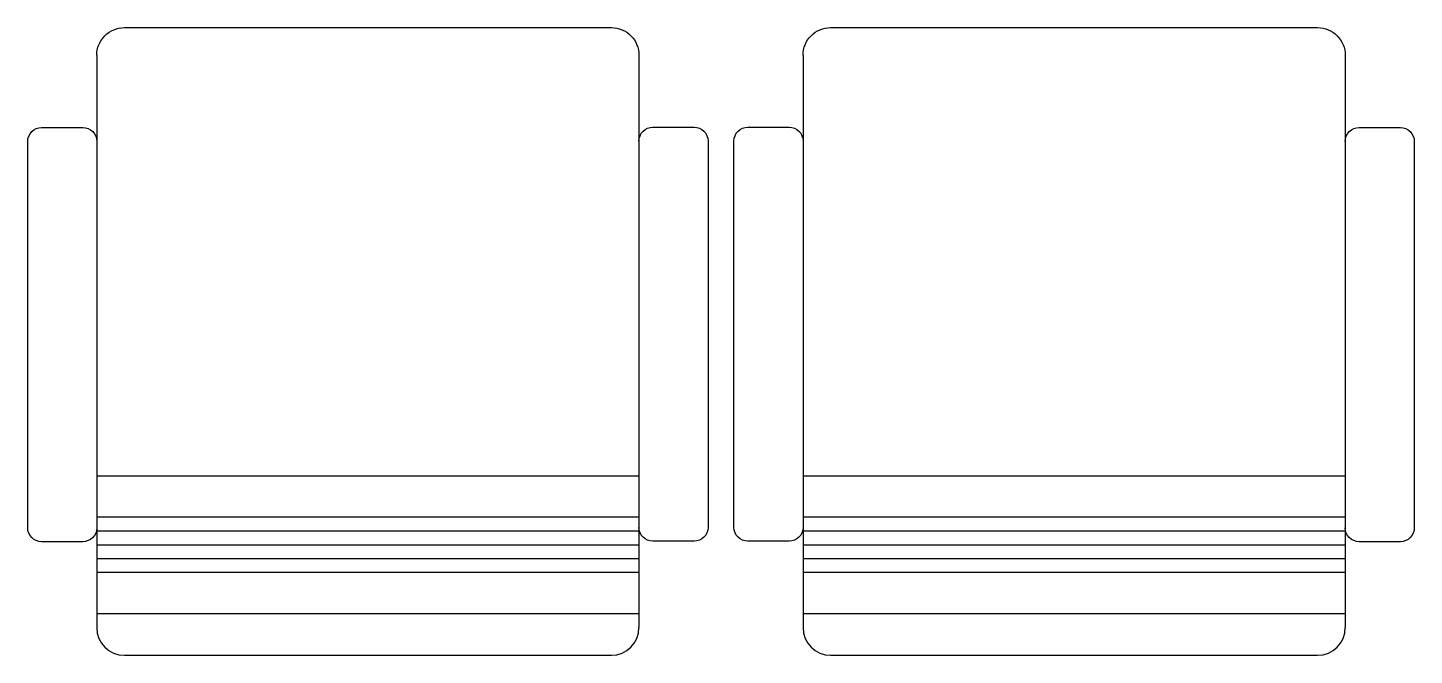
# Model space of a CAD drawing. Header units: inches. Extents: x 3.4 to 45.9, y 14.3 to 39.1.
# Drawn here: x 31.44 to 32.444, y 24.065 to 24.519 of the extents above; entities that cross this region are included whole.
import ezdxf

# ---------------------------------------------------------------- set-up
doc = ezdxf.new("R2010")
doc.units = ezdxf.units.IN
doc.header["$MEASUREMENT"] = 0
doc.layers.add('02', color=2, linetype='Continuous')
doc.layers.add('4', color=4, linetype='Continuous')

msp = doc.modelspace()

# ---------------------------------------------------------------- linework, layer by layer
at = {"layer": '02'}
for p, q in [((31.49, 24.1948), (31.8827, 24.1948)), ((32.0015, 24.1948), (32.3942, 24.1948)), ((31.8827, 24.1648), (31.49, 24.1648)), ((32.3942, 24.1648), (32.0015, 24.1648)), ((31.8827, 24.1548), (31.49, 24.1548)), ((32.3942, 24.1548), (32.0015, 24.1548)), ((31.49, 24.1448), (31.8827, 24.1448)), ((32.0015, 24.1448), (32.3942, 24.1448)), ((31.49, 24.1348), (31.8827, 24.1348)), ((32.0015, 24.1348), (32.3942, 24.1348)), ((31.8827, 24.1248), (31.49, 24.1248)), ((32.3942, 24.1248), (32.0015, 24.1248))]:
    msp.add_line(p, q, dxfattribs=at)
at = {"layer": '4'}
for p, q in [((31.49, 24.4995), (31.49, 24.0848)), ((31.8827, 24.4995), (31.8827, 24.0848)), ((32.0015, 24.4995), (32.0015, 24.0848)), ((32.3942, 24.4995), (32.3942, 24.0848)), ((31.51, 24.0648), (31.8627, 24.0648)), ((32.0215, 24.0648), (32.3742, 24.0648))]:
    msp.add_line(p, q, dxfattribs=at)
for points in [[(31.49, 24.4995, -0.414214), (31.51, 24.5195), (31.8627, 24.5195, -0.414214), (31.8827, 24.4995)], [(32.0015, 24.4995, -0.414214), (32.0215, 24.5195), (32.3742, 24.5195, -0.414214), (32.3942, 24.4995)], [(31.49, 24.1571, -0.414214), (31.48, 24.1471), (31.45, 24.1471, -0.414214), (31.44, 24.1571), (31.44, 24.4371, -0.414214), (31.45, 24.4471), (31.48, 24.4471, -0.414214), (31.49, 24.4371)], [(31.8827, 24.4374, -0.414214), (31.8927, 24.4474), (31.9227, 24.4474, -0.414214), (31.9327, 24.4374), (31.9327, 24.1574, -0.414214), (31.9227, 24.1474), (31.8927, 24.1474, -0.414214), (31.8827, 24.1574)], [(32.0015, 24.1574, -0.414214), (31.9915, 24.1474), (31.9615, 24.1474, -0.414214), (31.9515, 24.1574), (31.9515, 24.4374, -0.414214), (31.9615, 24.4474), (31.9915, 24.4474, -0.414214), (32.0015, 24.4374)], [(32.3942, 24.4371, -0.414214), (32.4042, 24.4471), (32.4342, 24.4471, -0.414214), (32.4442, 24.4371), (32.4442, 24.1571, -0.414214), (32.4342, 24.1471), (32.4042, 24.1471, -0.414214), (32.3942, 24.1571)]]:
    msp.add_lwpolyline(points, format="xyb", dxfattribs=at)
for points in [[(31.8827, 24.0948), (31.49, 24.0948)], [(32.3942, 24.0948), (32.0015, 24.0948)]]:
    msp.add_lwpolyline(points, dxfattribs=at)
for centre, start, end in [((31.51, 24.0848), 180, 270), ((31.8627, 24.0848), 270, 0), ((32.0215, 24.0848), 180, 270), ((32.3742, 24.0848), 270, 0)]:
    msp.add_arc(centre, 0.02, start, end, dxfattribs=at)

doc.saveas('drawing.dxf')
